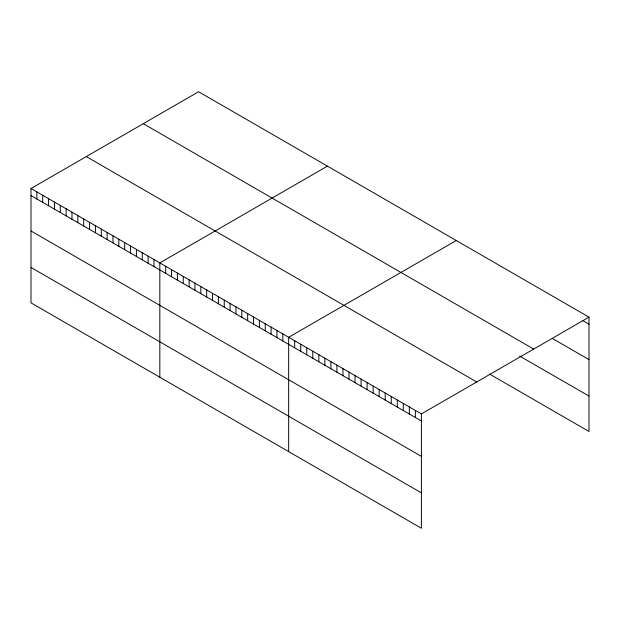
<?xml version="1.0" encoding="UTF-8"?>
<svg xmlns="http://www.w3.org/2000/svg" width="620" height="620" viewBox="0 0 620 620"><rect width="100%" height="100%" fill="white"/><g stroke="black" fill="none" stroke-linecap="round" stroke-linejoin="round"><path stroke-width="0.93" d="M31 188.519L421.399 413.912L421.399 528.248L31 302.854L31 188.519L198.601 91.752L589 317.146L589 431.481L489.451 374M327.438 166.137L159.828 262.903L159.828 377.231M456.266 240.513L288.664 337.28L288.664 451.608M421.399 413.912L589 317.146M582.963 320.734L589 324.214M552.8 338.714L589 359.615M143.298 123.69L533.688 349.083M519.614 356.027L589 396.079M86.312 156.589L476.703 381.982M31 195.587L421.399 420.98M31 230.989L421.399 456.382M31 267.453L421.399 492.846M415.361 410.432L415.361 417.5M409.332 406.945L409.332 414.013M403.295 403.465L403.295 410.533M397.265 399.978L397.265 407.046M391.228 396.498L391.228 403.566M385.198 393.018L385.198 400.086M379.161 389.531L379.161 396.599M373.132 386.051L373.132 393.119M367.094 382.563L367.094 389.631M361.065 379.084L361.065 386.151M355.028 375.596L355.028 382.664M348.998 372.116L348.998 379.184M342.961 368.629L342.961 375.697M336.931 365.149L336.931 372.217M330.894 361.662L330.894 368.729M324.865 358.182L324.865 365.25M318.827 354.694L318.827 361.762M312.798 351.215L312.798 358.283M306.76 347.735L306.76 354.803M300.731 344.247L300.731 351.315M294.694 340.767L294.694 347.836M282.805 333.901L282.805 340.969M276.946 330.522L276.946 337.59M271.095 327.135L271.095 334.203M265.236 323.756L265.236 330.824M259.385 320.377L259.385 327.445M253.526 316.998L253.526 324.066M247.667 313.612L247.667 320.679M241.815 310.233L241.815 317.3M235.956 306.853L235.956 313.922M230.105 303.474L230.105 310.543M224.246 300.088L224.246 307.156M218.387 296.709L218.387 303.777M212.536 293.33L212.536 300.398M206.677 289.951L206.677 297.019M200.826 286.564L200.826 293.632M194.967 283.185L194.967 290.253M189.108 279.806L189.108 286.874M183.257 276.427L183.257 283.495M177.398 273.04L177.398 280.116M171.538 269.661L171.538 276.729M165.687 266.282L165.687 273.35M153.977 259.524L153.977 266.592M148.118 256.137L148.118 263.206M142.259 252.758L142.259 259.827M136.408 249.379L136.408 256.447M130.549 246.001L130.549 253.069M124.698 242.614L124.698 249.682M118.839 239.235L118.839 246.303M112.98 235.856L112.98 242.924M107.128 232.477L107.128 239.545M101.269 229.09L101.269 236.158M95.418 225.711L95.418 232.779M89.559 222.332L89.559 229.4M83.7 218.953L83.7 226.021M77.849 215.566L77.849 222.634M71.99 212.187L71.99 219.255M66.139 208.808L66.139 215.876M60.28 205.429L60.28 212.497M54.421 202.042L54.421 209.111M48.569 198.663L48.569 205.731M42.71 195.285L42.71 202.353M36.859 191.906L36.859 198.974"/></g></svg>
